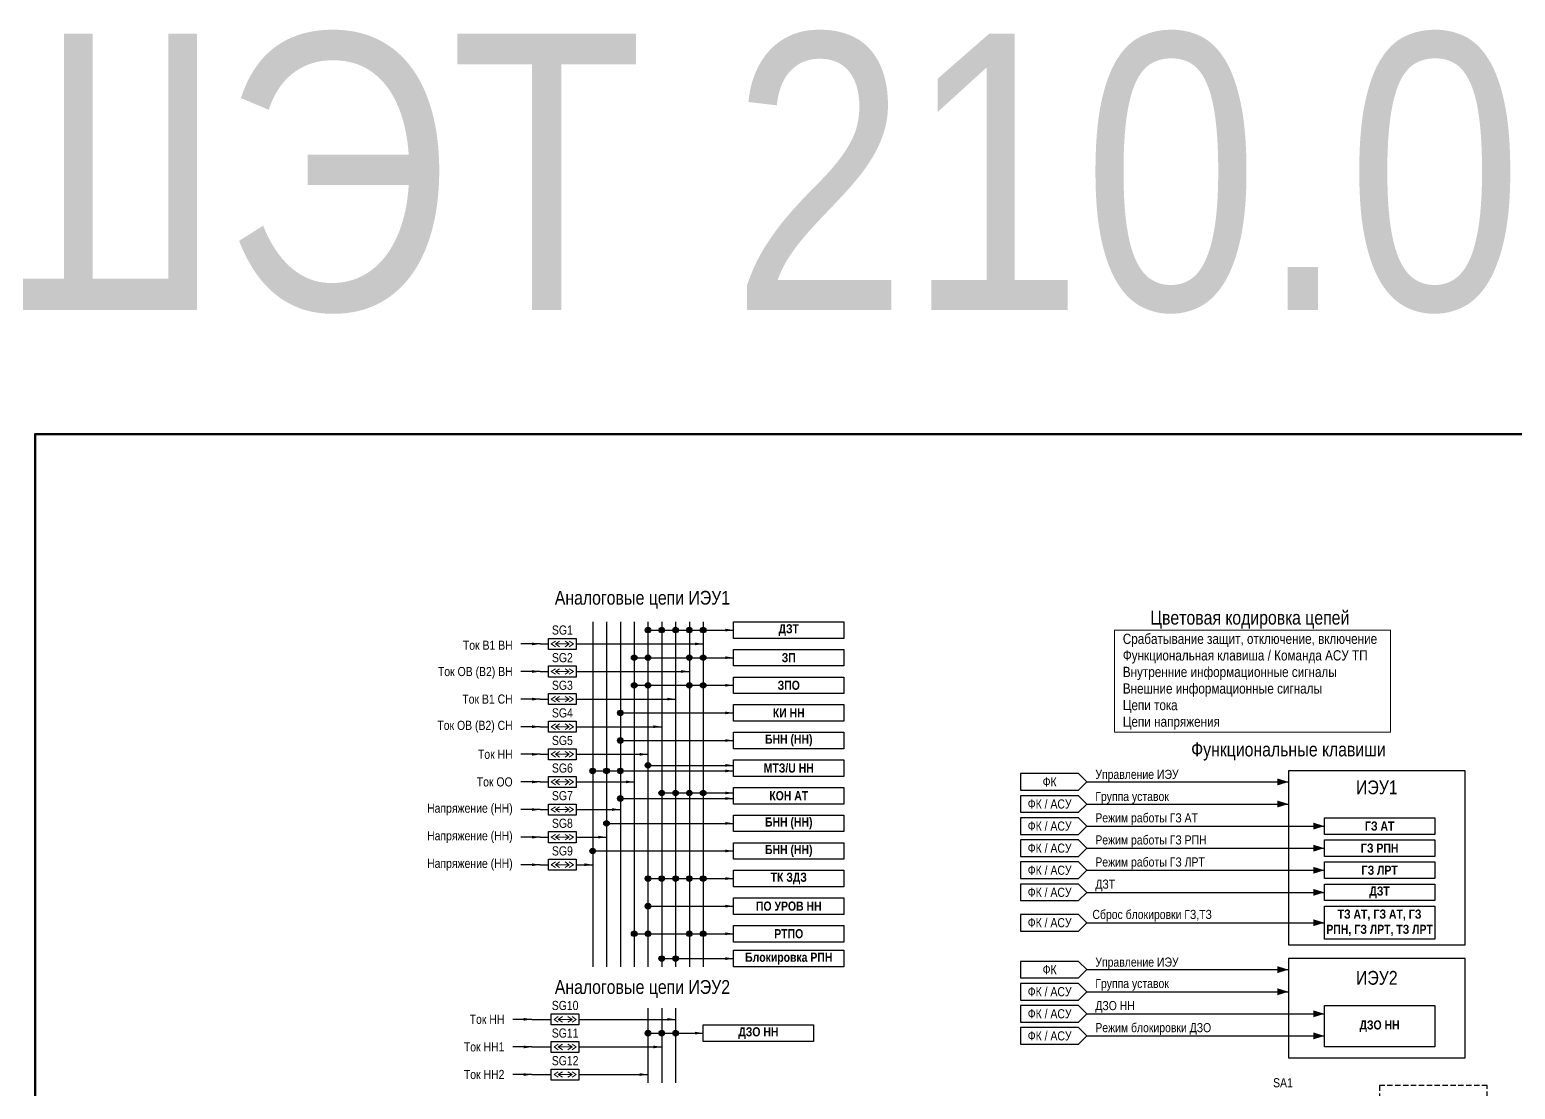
# Model space of a CAD drawing. Header units: millimetres. Extents: x 25558 to 49929, y 1902 to 19390.
# Drawn here: x 26077 to 26615, y 16446 to 16829 of the extents above; entities that cross this region are included whole.
import ezdxf
from ezdxf.enums import TextEntityAlignment as Align

# ---------------------------------------------------------------- set-up
doc = ezdxf.new("R2010")
doc.units = ezdxf.units.MM
doc.linetypes.add('штриховая2', pattern=[9.525, 6.35, -3.175])
for name, color, linetype, lineweight in [('Основная', 7, 'Continuous', 30), ('Отключение_включение', 1, 'Continuous', 30), ('Тонкая', 7, 'Continuous', 5), ('Цепи внешние', 84, 'Continuous', 30), ('Цепи внутренние', 5, 'Continuous', 30), ('Цепи ТН', 200, 'Continuous', 30), ('Цепи ТТ', 23, 'Continuous', 30), ('Цепь - ФК и АСУ', 132, 'Continuous', 30)]:
    doc.layers.add(name, color=color, linetype=linetype, lineweight=lineweight)
doc.styles.add('Narrow', font='ARIALN.TTF')

msp = doc.modelspace()

# ---------------------------------------------------------------- hatches: boundary and pattern name
at = {"layer": 'Цепи ТН'}
h = msp.add_hatch(color=256, dxfattribs=at)
h.dxf.hatch_style = 1
h.paths.add_polyline_path([(26292, 16582, 1), (26290, 16582, 1)])
h = msp.add_hatch(color=256, dxfattribs=at)
h.dxf.hatch_style = 1
h.paths.add_polyline_path([(26292, 16572, 1), (26290, 16572, 1)])
h = msp.add_hatch(color=256, dxfattribs=at)
h.dxf.hatch_style = 1
h.paths.add_polyline_path([(26282, 16561, 1), (26280, 16561, 1)])
h = msp.add_hatch(color=256, dxfattribs=at)
h.dxf.hatch_style = 1
h.paths.add_polyline_path([(26287, 16561, 1), (26285, 16561, 1)])
h = msp.add_hatch(color=256, dxfattribs=at)
h.dxf.hatch_style = 1
h.paths.add_polyline_path([(26292, 16561, 1), (26290, 16561, 1)])
h = msp.add_hatch(color=256, dxfattribs=at)
h.dxf.hatch_style = 1
h.paths.add_polyline_path([(26292, 16551, 1), (26290, 16551, 1)])
h = msp.add_hatch(color=256, dxfattribs=at)
h.dxf.hatch_style = 1
h.paths.add_polyline_path([(26287, 16542, 1), (26285, 16542, 1)])
h = msp.add_hatch(color=256, dxfattribs=at)
h.dxf.hatch_style = 1
h.paths.add_polyline_path([(26282, 16532, 1), (26280, 16532, 1)])
at = {"layer": 'Цепи ТТ'}
h = msp.add_hatch(color=256, dxfattribs=at)
h.dxf.hatch_style = 1
h.paths.add_polyline_path([(26302, 16612, 1), (26300, 16612, 1)])
h = msp.add_hatch(color=256, dxfattribs=at)
h.dxf.hatch_style = 1
h.paths.add_polyline_path([(26307, 16612, 1), (26305, 16612, 1)])
h = msp.add_hatch(color=256, dxfattribs=at)
h.dxf.hatch_style = 1
h.paths.add_polyline_path([(26312, 16612, 1), (26310, 16612, 1)])
h = msp.add_hatch(color=256, dxfattribs=at)
h.dxf.hatch_style = 1
h.paths.add_polyline_path([(26317, 16612, 1), (26315, 16612, 1)])
h = msp.add_hatch(color=256, dxfattribs=at)
h.dxf.hatch_style = 1
h.paths.add_polyline_path([(26322, 16612, 1), (26320, 16612, 1)])
h = msp.add_hatch(color=256, dxfattribs=at)
h.dxf.hatch_style = 1
h.paths.add_polyline_path([(26297, 16602, 1), (26295, 16602, 1)])
h = msp.add_hatch(color=256, dxfattribs=at)
h.dxf.hatch_style = 1
h.paths.add_polyline_path([(26302, 16602, 1), (26300, 16602, 1)])
h = msp.add_hatch(color=256, dxfattribs=at)
h.dxf.hatch_style = 1
h.paths.add_polyline_path([(26317, 16602, 1), (26315, 16602, 1)])
h = msp.add_hatch(color=256, dxfattribs=at)
h.dxf.hatch_style = 1
h.paths.add_polyline_path([(26322, 16602, 1), (26320, 16602, 1)])
h = msp.add_hatch(color=256, dxfattribs=at)
h.dxf.hatch_style = 1
h.paths.add_polyline_path([(26297, 16592, 1), (26295, 16592, 1)])
h = msp.add_hatch(color=256, dxfattribs=at)
h.dxf.hatch_style = 1
h.paths.add_polyline_path([(26302, 16592, 1), (26300, 16592, 1)])
h = msp.add_hatch(color=256, dxfattribs=at)
h.dxf.hatch_style = 1
h.paths.add_polyline_path([(26317, 16592, 1), (26315, 16592, 1)])
h = msp.add_hatch(color=256, dxfattribs=at)
h.dxf.hatch_style = 1
h.paths.add_polyline_path([(26322, 16592, 1), (26320, 16592, 1)])
h = msp.add_hatch(color=256, dxfattribs=at)
h.dxf.hatch_style = 1
h.paths.add_polyline_path([(26302, 16563, 1), (26300, 16563, 1)])
h = msp.add_hatch(color=256, dxfattribs=at)
h.dxf.hatch_style = 1
h.paths.add_polyline_path([(26307, 16553, 1), (26305, 16553, 1)])
h = msp.add_hatch(color=256, dxfattribs=at)
h.dxf.hatch_style = 1
h.paths.add_polyline_path([(26312, 16553, 1), (26310, 16553, 1)])
h = msp.add_hatch(color=256, dxfattribs=at)
h.dxf.hatch_style = 1
h.paths.add_polyline_path([(26317, 16553, 1), (26315, 16553, 1)])
h = msp.add_hatch(color=256, dxfattribs=at)
h.dxf.hatch_style = 1
h.paths.add_polyline_path([(26322, 16553, 1), (26320, 16553, 1)])
h = msp.add_hatch(color=256, dxfattribs=at)
h.dxf.hatch_style = 1
h.paths.add_polyline_path([(26302, 16522, 1), (26300, 16522, 1)])
h = msp.add_hatch(color=256, dxfattribs=at)
h.dxf.hatch_style = 1
h.paths.add_polyline_path([(26307, 16522, 1), (26305, 16522, 1)])
h = msp.add_hatch(color=256, dxfattribs=at)
h.dxf.hatch_style = 1
h.paths.add_polyline_path([(26312, 16522, 1), (26310, 16522, 1)])
h = msp.add_hatch(color=256, dxfattribs=at)
h.dxf.hatch_style = 1
h.paths.add_polyline_path([(26317, 16522, 1), (26315, 16522, 1)])
h = msp.add_hatch(color=256, dxfattribs=at)
h.dxf.hatch_style = 1
h.paths.add_polyline_path([(26322, 16522, 1), (26320, 16522, 1)])
h = msp.add_hatch(color=256, dxfattribs=at)
h.dxf.hatch_style = 1
h.paths.add_polyline_path([(26302, 16512, 1), (26300, 16512, 1)])
h = msp.add_hatch(color=256, dxfattribs=at)
h.dxf.hatch_style = 1
h.paths.add_polyline_path([(26297, 16502, 1), (26295, 16502, 1)])
h = msp.add_hatch(color=256, dxfattribs=at)
h.dxf.hatch_style = 1
h.paths.add_polyline_path([(26302, 16502, 1), (26300, 16502, 1)])
h = msp.add_hatch(color=256, dxfattribs=at)
h.dxf.hatch_style = 1
h.paths.add_polyline_path([(26317, 16502, 1), (26315, 16502, 1)])
h = msp.add_hatch(color=256, dxfattribs=at)
h.dxf.hatch_style = 1
h.paths.add_polyline_path([(26322, 16502, 1), (26320, 16502, 1)])
h = msp.add_hatch(color=256, dxfattribs=at)
h.dxf.hatch_style = 1
h.paths.add_polyline_path([(26307, 16493, 1), (26305, 16493, 1)])
h = msp.add_hatch(color=256, dxfattribs=at)
h.dxf.hatch_style = 1
h.paths.add_polyline_path([(26312, 16493, 1), (26310, 16493, 1)])
h = msp.add_hatch(color=256, dxfattribs=at)
h.dxf.hatch_style = 1
h.paths.add_polyline_path([(26302, 16466, 1), (26300, 16466, 1)])
h = msp.add_hatch(color=256, dxfattribs=at)
h.dxf.hatch_style = 1
h.paths.add_polyline_path([(26307, 16466, 1), (26305, 16466, 1)])
h = msp.add_hatch(color=256, dxfattribs=at)
h.dxf.hatch_style = 1
h.paths.add_polyline_path([(26312, 16466, 1), (26310, 16466, 1)])

# ---------------------------------------------------------------- linework, layer by layer
at = {"layer": 'Основная'}
for points in [[(26332, 16615), (26372, 16615), (26372, 16609), (26332, 16609)], [(26265, 16609), (26275, 16609), (26275, 16605), (26265, 16605)], [(26332, 16605), (26372, 16605), (26372, 16599), (26332, 16599)], [(26265, 16599), (26275, 16599), (26275, 16595), (26265, 16595)], [(26332, 16595), (26372, 16595), (26372, 16589), (26332, 16589)], [(26265, 16589), (26275, 16589), (26275, 16585), (26265, 16585)], [(26332, 16585), (26372, 16585), (26372, 16579), (26332, 16579)], [(26265, 16579), (26275, 16579), (26275, 16575), (26265, 16575)], [(26332, 16575), (26372, 16575), (26372, 16569), (26332, 16569)], [(26265, 16569), (26275, 16569), (26275, 16565), (26265, 16565)], [(26332, 16565), (26372, 16565), (26372, 16559), (26332, 16559)], [(26265, 16559), (26275, 16559), (26275, 16555), (26265, 16555)], [(26332, 16555), (26372, 16555), (26372, 16549), (26332, 16549)], [(26265, 16549), (26275, 16549), (26275, 16545), (26265, 16545)], [(26332, 16545), (26372, 16545), (26372, 16539), (26332, 16539)], [(26546, 16544), (26586, 16544), (26586, 16538), (26546, 16538)], [(26265, 16539), (26275, 16539), (26275, 16535), (26265, 16535)], [(26546, 16536), (26586, 16536), (26586, 16530), (26546, 16530)], [(26332, 16535), (26372, 16535), (26372, 16529), (26332, 16529)], [(26265, 16529), (26275, 16529), (26275, 16525), (26265, 16525)], [(26332, 16525), (26372, 16525), (26372, 16519), (26332, 16519)], [(26546, 16528), (26586, 16528), (26586, 16522), (26546, 16522)], [(26546, 16520), (26586, 16520), (26586, 16514), (26546, 16514)], [(26332, 16515), (26372, 16515), (26372, 16509), (26332, 16509)], [(26546, 16512), (26586, 16512), (26586, 16500), (26546, 16500)], [(26332, 16505), (26372, 16505), (26372, 16499), (26332, 16499)], [(26332, 16496), (26372, 16496), (26372, 16490), (26332, 16490)], [(26266, 16473), (26276, 16473), (26276, 16469), (26266, 16469)], [(26546, 16476), (26586, 16476), (26586, 16461), (26546, 16461)], [(26321, 16469), (26361, 16469), (26361, 16463), (26321, 16463)], [(26266, 16463), (26276, 16463), (26276, 16459), (26266, 16459)], [(26266, 16453), (26276, 16453), (26276, 16449), (26266, 16449)]]:
    msp.add_lwpolyline(points, close=True, dxfattribs=at)
at = {"layer": 'Основная', "ltscale": 0.3}
for points in [[(26533, 16498), (26597, 16498), (26597, 16561), (26533, 16561)], [(26533, 16457), (26597, 16457), (26597, 16493), (26533, 16493)]]:
    msp.add_lwpolyline(points, close=True, dxfattribs=at)
at = {"layer": 'Тонкая', "ltscale": 0.25}
for p, q in [((26266, 16607), (26267.5, 16608)), ((26267.5, 16606), (26266, 16607)), ((26267.5, 16607), (26269, 16608)), ((26269, 16606), (26267.5, 16607)), ((26272.5, 16607), (26271, 16608)), ((26271, 16606), (26272.5, 16607)), ((26274, 16607), (26272.5, 16608)), ((26272.5, 16606), (26274, 16607)), ((26266, 16597), (26267.5, 16598)), ((26267.5, 16596), (26266, 16597)), ((26267.5, 16597), (26269, 16598)), ((26269, 16596), (26267.5, 16597)), ((26272.5, 16597), (26271, 16598)), ((26271, 16596), (26272.5, 16597)), ((26274, 16597), (26272.5, 16598)), ((26272.5, 16596), (26274, 16597)), ((26266, 16587), (26267.5, 16588)), ((26267.5, 16586), (26266, 16587)), ((26267.5, 16587), (26269, 16588)), ((26269, 16586), (26267.5, 16587)), ((26272.5, 16587), (26271, 16588)), ((26271, 16586), (26272.5, 16587)), ((26274, 16587), (26272.5, 16588)), ((26272.5, 16586), (26274, 16587)), ((26266, 16577), (26267.5, 16578)), ((26267.5, 16576), (26266, 16577)), ((26267.5, 16577), (26269, 16578)), ((26269, 16576), (26267.5, 16577)), ((26272.5, 16577), (26271, 16578)), ((26271, 16576), (26272.5, 16577)), ((26274, 16577), (26272.5, 16578)), ((26272.5, 16576), (26274, 16577)), ((26266, 16567), (26267.5, 16568)), ((26267.5, 16567), (26269, 16568)), ((26272.5, 16567), (26271, 16568)), ((26274, 16567), (26272.5, 16568)), ((26267.5, 16566), (26266, 16567)), ((26269, 16566), (26267.5, 16567)), ((26271, 16566), (26272.5, 16567)), ((26272.5, 16566), (26274, 16567)), ((26266, 16557), (26267.5, 16558)), ((26267.5, 16557), (26269, 16558)), ((26272.5, 16557), (26271, 16558)), ((26274, 16557), (26272.5, 16558)), ((26267.5, 16556), (26266, 16557)), ((26269, 16556), (26267.5, 16557)), ((26271, 16556), (26272.5, 16557)), ((26272.5, 16556), (26274, 16557)), ((26266, 16547), (26267.5, 16548)), ((26267.5, 16546), (26266, 16547)), ((26267.5, 16547), (26269, 16548)), ((26269, 16546), (26267.5, 16547)), ((26272.5, 16547), (26271, 16548)), ((26271, 16546), (26272.5, 16547)), ((26274, 16547), (26272.5, 16548)), ((26272.5, 16546), (26274, 16547)), ((26266, 16537), (26267.5, 16538)), ((26267.5, 16536), (26266, 16537)), ((26267.5, 16537), (26269, 16538)), ((26269, 16536), (26267.5, 16537)), ((26272.5, 16537), (26271, 16538)), ((26271, 16536), (26272.5, 16537)), ((26274, 16537), (26272.5, 16538)), ((26272.5, 16536), (26274, 16537)), ((26266, 16527), (26267.5, 16528)), ((26267.5, 16526), (26266, 16527)), ((26267.5, 16527), (26269, 16528)), ((26269, 16526), (26267.5, 16527)), ((26272.5, 16527), (26271, 16528)), ((26271, 16526), (26272.5, 16527)), ((26274, 16527), (26272.5, 16528)), ((26272.5, 16526), (26274, 16527)), ((26267, 16471), (26268.5, 16472)), ((26268.5, 16471), (26270, 16472)), ((26273.5, 16471), (26272, 16472)), ((26275, 16471), (26273.5, 16472)), ((26268.5, 16470), (26267, 16471)), ((26270, 16470), (26268.5, 16471)), ((26272, 16470), (26273.5, 16471)), ((26273.5, 16470), (26275, 16471)), ((26267, 16461), (26268.5, 16462)), ((26268.5, 16460), (26267, 16461)), ((26268.5, 16461), (26270, 16462)), ((26270, 16460), (26268.5, 16461)), ((26273.5, 16461), (26272, 16462)), ((26272, 16460), (26273.5, 16461)), ((26275, 16461), (26273.5, 16462)), ((26273.5, 16460), (26275, 16461)), ((26267, 16451), (26268.5, 16452)), ((26268.5, 16450), (26267, 16451)), ((26268.5, 16451), (26270, 16452)), ((26270, 16450), (26268.5, 16451)), ((26273.5, 16451), (26272, 16452)), ((26272, 16450), (26273.5, 16451)), ((26275, 16451), (26273.5, 16452)), ((26273.5, 16450), (26275, 16451))]:
    msp.add_line(p, q, dxfattribs=at)
at = {"layer": 'Тонкая'}
for p, q in [((26272.5, 16607), (26267.5, 16607)), ((26272.5, 16597), (26267.5, 16597)), ((26272.5, 16587), (26267.5, 16587)), ((26272.5, 16577), (26267.5, 16577)), ((26272.5, 16567), (26267.5, 16567)), ((26272.5, 16557), (26267.5, 16557)), ((26272.5, 16547), (26267.5, 16547)), ((26272.5, 16537), (26267.5, 16537)), ((26272.5, 16527), (26267.5, 16527)), ((26273.5, 16471), (26268.5, 16471)), ((26273.5, 16461), (26268.5, 16461)), ((26273.5, 16451), (26268.5, 16451))]:
    msp.add_line(p, q, dxfattribs=at)
at = {"layer": 'Тонкая', "color": 6, "lineweight": 50}
msp.add_lwpolyline([(26673, 15843), (26079, 15843), (26079, 16683), (26673, 16683)], close=True, dxfattribs=at)
at = {"layer": 'Тонкая', "ltscale": 0.3}
msp.add_lwpolyline([(26470, 16612), (26570, 16612), (26570, 16575), (26470, 16575)], close=True, dxfattribs=at)
at = {"layer": 'Цепи внешние', "linetype": 'штриховая2', "ltscale": 0.3}
msp.add_lwpolyline([(26605, 16447), (26566, 16447), (26566, 16423), (26605, 16423)], close=True, dxfattribs=at)
at = {"layer": 'Цепи ТН'}
for p, q in [((26291, 16582), (26332, 16582)), ((26291, 16572), (26332, 16572)), ((26281, 16561), (26332, 16561)), ((26275, 16547), (26291, 16547)), ((26291, 16551), (26332, 16551)), ((26286, 16542), (26332, 16542)), ((26275, 16537), (26286, 16537)), ((26281, 16532), (26332, 16532)), ((26275, 16527), (26281, 16527))]:
    msp.add_line(p, q, dxfattribs=at)
for points in [[(26281, 16615), (26281, 16490)], [(26286, 16615), (26286, 16490)], [(26291, 16615), (26291, 16490)], [(26262, 16547), (26255, 16547)], [(26262, 16547), (26265, 16547)], [(26262, 16537), (26255, 16537)], [(26262, 16537), (26265, 16537)], [(26262, 16527), (26255, 16527)], [(26262, 16527), (26265, 16527)]]:
    msp.add_lwpolyline(points, dxfattribs=at)
for points in [[(26332, 16582, 0, 1, 0), (26329, 16582, 0, 0, 0)], [(26332, 16572, 0, 1, 0), (26329, 16572, 0, 0, 0)], [(26332, 16561, 0, 1, 0), (26329, 16561, 0, 0, 0)], [(26262, 16547, 0, 1, 0), (26259, 16547, 0, 0, 0)], [(26291, 16547, 0, 1, 0), (26288, 16547, 0, 0, 0)], [(26332, 16551, 0, 1, 0), (26329, 16551, 0, 0, 0)], [(26332, 16542, 0, 1, 0), (26329, 16542, 0, 0, 0)], [(26262, 16537, 0, 1, 0), (26259, 16537, 0, 0, 0)], [(26286, 16537, 0, 1, 0), (26283, 16537, 0, 0, 0)], [(26332, 16532, 0, 1, 0), (26329, 16532, 0, 0, 0)], [(26262, 16527, 0, 1, 0), (26259, 16527, 0, 0, 0)], [(26281, 16527, 0, 1, 0), (26278, 16527, 0, 0, 0)]]:
    msp.add_lwpolyline(points, format="xyseb", dxfattribs=at)
for centre in [(26291, 16582), (26291, 16572), (26281, 16561), (26286, 16561), (26291, 16561), (26291, 16551), (26286, 16542), (26281, 16532)]:
    msp.add_circle(centre, 1, dxfattribs=at)
at = {"layer": 'Цепи ТТ', "ltscale": 0.3}
for p, q in [((26275, 16597), (26316, 16597)), ((26275, 16577), (26306, 16577)), ((26275, 16567), (26301, 16567)), ((26301, 16475), (26301, 16448)), ((26306, 16475), (26306, 16448)), ((26311, 16475), (26311, 16448)), ((26276, 16471), (26311, 16471)), ((26276, 16461), (26306, 16461)), ((26276, 16451), (26301, 16451))]:
    msp.add_line(p, q, dxfattribs=at)
at = {"layer": 'Цепи ТТ'}
msp.add_line((26275, 16557), (26296, 16557), dxfattribs=at)
for points in [[(26296, 16615), (26296, 16490)], [(26301, 16615), (26301, 16490)], [(26306, 16615), (26306, 16490)], [(26311, 16615), (26311, 16490)], [(26262, 16557), (26255, 16557)], [(26262, 16557), (26265, 16557)]]:
    msp.add_lwpolyline(points, dxfattribs=at)
at = {"layer": 'Цепи ТТ', "ltscale": 0.3}
for points in [[(26301, 16612), (26332, 16612)], [(26316, 16615), (26316, 16490)], [(26321, 16615), (26321, 16490)], [(26262, 16607), (26255, 16607)], [(26262, 16607), (26265, 16607)], [(26275, 16607), (26321, 16607)], [(26296, 16602), (26332, 16602)], [(26262, 16597), (26255, 16597)], [(26262, 16597), (26265, 16597)], [(26296, 16592), (26332, 16592)], [(26262, 16587), (26255, 16587)], [(26262, 16587), (26265, 16587)], [(26275, 16587), (26311, 16587)], [(26262, 16577), (26255, 16577)], [(26262, 16577), (26265, 16577)], [(26262, 16567), (26255, 16567)], [(26262, 16567), (26265, 16567)], [(26301, 16563), (26332, 16563)], [(26306, 16553), (26332, 16553)], [(26301, 16522), (26332, 16522)], [(26301, 16512), (26332, 16512)], [(26296, 16502), (26332, 16502)], [(26306, 16493), (26332, 16493)], [(26259, 16471), (26252, 16471)], [(26259, 16471), (26266, 16471)], [(26301, 16466), (26321, 16466)], [(26259, 16461), (26252, 16461)], [(26259, 16461), (26266, 16461)], [(26259, 16451), (26252, 16451)], [(26259, 16451), (26266, 16451)]]:
    msp.add_lwpolyline(points, dxfattribs=at)
at = {"layer": 'Цепи ТТ'}
for points in [[(26332, 16612, 0, 1, 0), (26329, 16612, 0, 0, 0)], [(26262, 16607, 0, 1, 0), (26259, 16607, 0, 0, 0)], [(26321, 16607, 0, 1, 0), (26318, 16607, 0, 0, 0)], [(26332, 16602, 0, 1, 0), (26329, 16602, 0, 0, 0)], [(26262, 16597, 0, 1, 0), (26259, 16597, 0, 0, 0)], [(26316, 16597, 0, 1, 0), (26313, 16597, 0, 0, 0)], [(26332, 16592, 0, 1, 0), (26329, 16592, 0, 0, 0)], [(26262, 16587, 0, 1, 0), (26259, 16587, 0, 0, 0)], [(26311, 16587, 0, 1, 0), (26308, 16587, 0, 0, 0)], [(26262, 16577, 0, 1, 0), (26259, 16577, 0, 0, 0)], [(26306, 16577, 0, 1, 0), (26303, 16577, 0, 0, 0)], [(26262, 16567, 0, 1, 0), (26259, 16567, 0, 0, 0)], [(26301, 16567, 0, 1, 0), (26298, 16567, 0, 0, 0)], [(26332, 16563, 0, 1, 0), (26329, 16563, 0, 0, 0)], [(26262, 16557, 0, 1, 0), (26259, 16557, 0, 0, 0)], [(26296, 16557, 0, 1, 0), (26293, 16557, 0, 0, 0)], [(26332, 16553, 0, 1, 0), (26329, 16553, 0, 0, 0)], [(26332, 16522, 0, 1, 0), (26329, 16522, 0, 0, 0)], [(26332, 16512, 0, 1, 0), (26329, 16512, 0, 0, 0)], [(26332, 16502, 0, 1, 0), (26329, 16502, 0, 0, 0)], [(26332, 16493, 0, 1, 0), (26329, 16493, 0, 0, 0)], [(26259, 16471, 0, 1, 0), (26256, 16471, 0, 0, 0)], [(26311, 16471, 0, 1, 0), (26308, 16471, 0, 0, 0)], [(26321, 16466, 0, 1, 0), (26318, 16466, 0, 0, 0)], [(26259, 16461, 0, 1, 0), (26256, 16461, 0, 0, 0)], [(26306, 16461, 0, 1, 0), (26303, 16461, 0, 0, 0)], [(26259, 16451, 0, 1, 0), (26256, 16451, 0, 0, 0)], [(26301, 16451, 0, 1, 0), (26298, 16451, 0, 0, 0)]]:
    msp.add_lwpolyline(points, format="xyseb", dxfattribs=at)
for centre in [(26301, 16612), (26306, 16612), (26311, 16612), (26316, 16612), (26321, 16612), (26296, 16602), (26301, 16602), (26316, 16602), (26321, 16602), (26296, 16592), (26301, 16592), (26316, 16592), (26321, 16592), (26301, 16563), (26306, 16553), (26311, 16553), (26316, 16553), (26321, 16553), (26301, 16522), (26306, 16522), (26311, 16522), (26316, 16522), (26321, 16522), (26301, 16512), (26296, 16502), (26301, 16502), (26316, 16502), (26321, 16502), (26306, 16493), (26311, 16493), (26301, 16466), (26306, 16466), (26311, 16466)]:
    msp.add_circle(centre, 1, dxfattribs=at)
at = {"layer": 'Цепь - ФК и АСУ', "ltscale": 0.3}
for points in [[(26460, 16557), (26457, 16560), (26436, 16560), (26436, 16554), (26457, 16554), (26460, 16557)], [(26460, 16549), (26457, 16552), (26436, 16552), (26436, 16546), (26457, 16546), (26460, 16549)], [(26460, 16541), (26457, 16544), (26436, 16544), (26436, 16538), (26457, 16538), (26460, 16541)], [(26460, 16533), (26457, 16536), (26436, 16536), (26436, 16530), (26457, 16530), (26460, 16533)], [(26460, 16525), (26457, 16528), (26436, 16528), (26436, 16522), (26457, 16522), (26460, 16525)], [(26460, 16517), (26457, 16520), (26436, 16520), (26436, 16514), (26457, 16514), (26460, 16517)], [(26460, 16506), (26457, 16509), (26436, 16509), (26436, 16503), (26457, 16503), (26460, 16506)], [(26460, 16489), (26457, 16492), (26436, 16492), (26436, 16486), (26457, 16486), (26460, 16489)], [(26460, 16481), (26457, 16484), (26436, 16484), (26436, 16478), (26457, 16478), (26460, 16481)], [(26460, 16473), (26457, 16476), (26436, 16476), (26436, 16470), (26457, 16470), (26460, 16473)], [(26460, 16465), (26457, 16468), (26436, 16468), (26436, 16462), (26457, 16462), (26460, 16465)]]:
    msp.add_lwpolyline(points, dxfattribs=at)
for points in [[(26533, 16557, 0, 2.5, 0), (26529, 16557, 0, 0, 0)], [(26533, 16549, 0, 2.5, 0), (26529, 16549, 0, 0, 0)], [(26546, 16541, 0, 2.5, 0), (26542, 16541, 0, 0, 0)], [(26546, 16533, 0, 2.5, 0), (26542, 16533, 0, 0, 0)], [(26546, 16525, 0, 2.5, 0), (26542, 16525, 0, 0, 0)], [(26546, 16517, 0, 2.5, 0), (26542, 16517, 0, 0, 0)], [(26546, 16506, 0, 2.5, 0), (26542, 16506, 0, 0, 0)], [(26533, 16489, 0, 2.5, 0), (26529, 16489, 0, 0, 0)], [(26533, 16481, 0, 2.5, 0), (26529, 16481, 0, 0, 0)], [(26546, 16473, 0, 2.5, 0), (26542, 16473, 0, 0, 0)], [(26546, 16465, 0, 2.5, 0), (26542, 16465, 0, 0, 0)]]:
    msp.add_lwpolyline(points, format="xyseb", dxfattribs=at)
at = {"layer": 'Цепь - ФК и АСУ'}
for points in [[(26460, 16557), (26533, 16557)], [(26460, 16549), (26533, 16549)], [(26460, 16541), (26546, 16541), (26546, 16541), (26546, 16541)], [(26460, 16533), (26546, 16533), (26546, 16533), (26546, 16533)], [(26460, 16525), (26546, 16525), (26546, 16525), (26546, 16525)], [(26460, 16517), (26546, 16517), (26546, 16517), (26546, 16517)], [(26460, 16506), (26546, 16506), (26546, 16506), (26546, 16506)], [(26460, 16489), (26533, 16489)], [(26460, 16481), (26533, 16481)], [(26460, 16473), (26546, 16473), (26546, 16473), (26546, 16473)], [(26460, 16465), (26546, 16465), (26546, 16465), (26546, 16465)]]:
    msp.add_lwpolyline(points, dxfattribs=at)

# ---------------------------------------------------------------- texts
at = {"style": 'Narrow'}
msp.add_text('ШЭТ 210.04-0', height=100, dxfattribs=at).set_placement((26042, 16728))
at = {"layer": 'Основная', "style": 'Narrow'}
msp.add_text('Цветовая кодировка цепей', height=5, dxfattribs=at).set_placement((26519, 16614), align=Align.CENTER)
for s, insert, char_height, width, attachment_point in [('Аналоговые цепи ИЭУ1', (26299, 16623), 5, 188.2306, 5), ('SG1', (26270, 16612), 3.3, 39, 5), ('{\\fArial Narrow|b1|i0|c204|p34;\\C0;ДЗТ}', (26352, 16612), 3.3, 40, 5), ('Ток В1 ВН', (26252, 16606.5), 3.3, 71.4983, 6), ('SG2', (26270, 16602), 3.3, 39, 5), ('{\\fArial Narrow|b1|i0|c204|p34;\\C0;ЗП}', (26352, 16602), 3.3, 40, 5), ('Ток ОВ (В2) ВН ', (26252, 16596.5), 3.3, 71.4983, 6), ('SG3', (26270, 16592), 3.3, 39, 5), ('{\\fArial Narrow|b1|i0|c204|p34;\\C0;ЗПО}', (26352, 16592), 3.3, 40, 5), ('Ток В1 СН', (26252, 16587), 3.3, 58.3897, 6), ('Ток ОВ (В2) СН ', (26252, 16577), 3.3, 51.4624, 6), ('SG4', (26270, 16582), 3.3, 39, 5), ('{\\fArial Narrow|b1|i0|c204|p34;\\C0;КИ НН}', (26352, 16582), 3.3, 40, 5), ('SG5', (26270, 16572), 3.3, 39, 5), ('{\\fArial Narrow|b1|i0|c204|p34;\\C0;БНН (НН)}', (26352, 16572), 3.3, 40, 5), ('Ток НН', (26252, 16567), 3.3, 71.4983, 6), ('Функциональные клавиши', (26533, 16568), 5, 188.2306, 5), ('SG6', (26270, 16562), 3.3, 39, 5), ('{\\fArial Narrow|b1|i0|c204|p34;МТЗ/U НН}', (26352, 16562), 3.3, 40, 5), ('Ток ОО', (26252, 16557), 3.3, 71.4983, 6), ('ФК', (26446.5, 16557), 3.3, 21, 5), (' Управление ИЭУ', (26462, 16559.25), 3.3, 71.4983, 4), ('ИЭУ1', (26565, 16555), 5, 64, 5), ('SG7', (26270, 16552), 3.3, 39, 5), ('{\\fArial Narrow|b1|i0|c204|p34;\\C0;КОН АТ}', (26352, 16552), 3.3, 40, 5), (' Группа уставок', (26462, 16551.25), 3.3, 71, 4), ('Напряжение (НН)', (26252, 16547), 3.3, 71.4983, 6), ('ФК / АСУ', (26446.5, 16549), 3.3, 21, 5), ('SG8', (26270, 16542), 3.3, 39, 5), ('{\\fArial Narrow|b1|i0|c204|p34;\\C0;БНН (НН)}', (26352, 16542), 3.3, 40, 5), ('ФК / АСУ', (26446.5, 16541), 3.3, 21, 5), (' Режим работы ГЗ АТ', (26462, 16543.5), 3.3, 71.4983, 4), ('{\\fArial Narrow|b1|i0|c204|p34;\\C0;ГЗ АТ}', (26566, 16541), 3.3, 40, 5), ('Напряжение (НН)', (26252, 16537), 3.3, 71.4983, 6), (' Режим работы ГЗ РПН', (26462, 16535.5), 3.3, 73.8439, 4), ('SG9', (26270, 16532), 3.3, 39, 5), ('{\\fArial Narrow|b1|i0|c204|p34;\\C0;БНН (НН)}', (26352, 16532), 3.3, 40, 5), ('ФК / АСУ', (26446.5, 16533), 3.3, 21, 5), ('{\\fArial Narrow|b1|i0|c204|p34;\\C0;ГЗ РПН}', (26566, 16533), 3.3, 40, 5), ('Напряжение (НН)', (26252, 16527), 3.3, 71.4983, 6), ('ФК / АСУ', (26446.5, 16525), 3.3, 21, 5), (' Режим работы ГЗ ЛРТ', (26462, 16527.5), 3.3, 71.4983, 4), ('{\\fArial Narrow|b1|i0|c204|p34;\\C0;ГЗ ЛРТ}', (26566, 16525), 3.3, 40, 5), ('{\\fArial Narrow|b1|i0|c204|p34;\\C0;ТК ЗДЗ}', (26352, 16522), 3.3, 40, 5), (' ДЗТ', (26462, 16519.5), 3.3, 73.8439, 4), ('ФК / АСУ', (26446.5, 16517), 3.3, 21, 5), ('{\\fArial Narrow|b1|i0|c204|p34;\\C0;ДЗТ}', (26566, 16517), 3.3, 40, 5), ('{\\fArial Narrow|b1|i0|c204|p34;ПО УРОВ НН}', (26352, 16512), 3.3, 40, 5), ('Сброс блокировки ГЗ,ТЗ', (26462, 16508.5), 3.3, 73.8439, 4), ('{\\fArial Narrow|b1|i0|c204|p34;\\C0;ТЗ АТ, ГЗ АТ, ГЗ РПН, ГЗ ЛРТ, ТЗ ЛРТ}', (26566, 16506), 3.3, 39.2553, 5), ('{\\fArial Narrow|b1|i0|c204|p34;\\C0;РТПО}', (26352, 16502), 3.3, 40, 5), ('ФК / АСУ', (26446.5, 16506), 3.3, 21, 5), ('{\\fArial Narrow|b1|i0|c204|p34;\\C0;Блокировка РПН}', (26352, 16493), 3.3, 40, 5), (' Управление ИЭУ', (26462, 16491.25), 3.3, 71.4983, 4), ('ФК', (26446.5, 16489), 3.3, 21, 5), ('ИЭУ2', (26565, 16486), 5, 64, 5), ('Аналоговые цепи ИЭУ2', (26299, 16482), 5, 188.2306, 5), ('ФК / АСУ', (26446.5, 16481), 3.3, 21, 5), (' Группа уставок', (26462, 16483.5), 3.3, 71, 4), ('SG10', (26271, 16476), 3.3, 39, 5), (' ДЗО НН', (26462, 16475.5), 3.3, 73.8439, 4), ('Ток НН', (26249, 16471), 3.3, 52.3821, 6), ('ФК / АСУ', (26446.5, 16473), 3.3, 21, 5), ('SG11', (26271, 16466), 3.3, 39, 5), ('{\\fArial Narrow|b1|i0|c204|p34;\\C0;ДЗО НН}', (26341, 16466), 3.3, 40, 5), ('ФК / АСУ', (26446.5, 16465), 3.3, 21, 5), (' Режим блокировки ДЗО', (26462, 16467.5), 3.3, 73.8439, 4), ('{\\fArial Narrow|b1|i0|c204|p34;\\C0;ДЗО НН}', (26566, 16468.5), 3.3, 40, 5), ('Ток НН1', (26249, 16461), 3.3, 52.3821, 6), ('SG12', (26271, 16456), 3.3, 39, 5), ('Ток НН2', (26249, 16451), 3.3, 52.3821, 6), ('SA1', (26531, 16448), 3.3, 8.1148, 5)]:
    msp.add_mtext(s, dxfattribs=dict(at, insert=insert, char_height=char_height, width=width, attachment_point=attachment_point))
at = {"layer": 'Отключение_включение', "style": 'Narrow'}
msp.add_text('Срабатывание защит, отключение, включение', height=3.7, dxfattribs=at).set_placement((26473, 16607))
at = {"layer": 'Цепи внешние', "style": 'Narrow'}
msp.add_text('Внешние информационные сигналы', height=3.7, dxfattribs=at).set_placement((26473, 16589))
at = {"layer": 'Цепи внутренние', "style": 'Narrow'}
msp.add_text('Внутренние информационные сигналы', height=3.7, dxfattribs=at).set_placement((26473, 16595))
at = {"layer": 'Цепи ТН', "style": 'Narrow'}
msp.add_text('Цепи напряжения', height=3.7, dxfattribs=at).set_placement((26473, 16577))
at = {"layer": 'Цепи ТТ', "style": 'Narrow'}
msp.add_text('Цепи тока', height=3.7, dxfattribs=at).set_placement((26473, 16583))
at = {"layer": 'Цепь - ФК и АСУ', "style": 'Narrow'}
msp.add_text('Функциональная клавиша / Команда АСУ ТП', height=3.7, dxfattribs=at).set_placement((26473, 16601))

doc.saveas('drawing.dxf')
